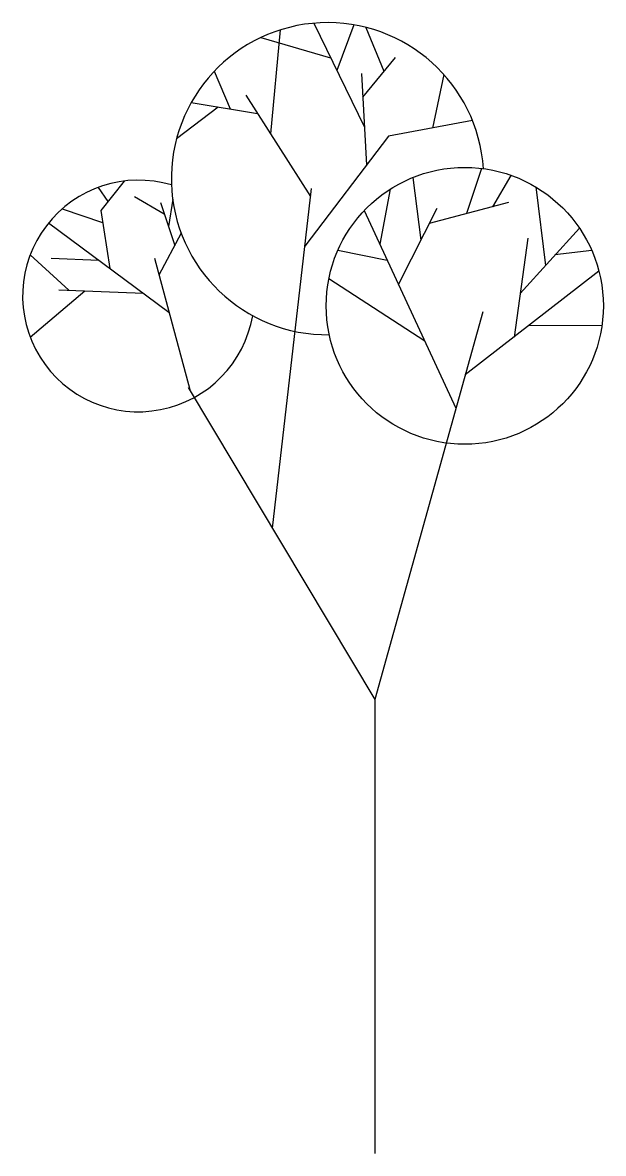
# Model space of a CAD drawing. Header units: metres. Extents: x -0.62 to 0.4, y 0 to 2.
import ezdxf

# ---------------------------------------------------------------- set-up
doc = ezdxf.new("R2010")
doc.units = ezdxf.units.M
doc.layers.add('Ceco.NEt 21', color=7, linetype='Continuous')

msp = doc.modelspace()

# ---------------------------------------------------------------- linework, layer by layer
at = {"layer": 'Ceco.NEt 21'}
for p, q in [((-0.1674, 1.9889), (-0.1844, 1.8051)), ((-0.108, 2.0008), (-0.0184, 1.817)), ((-0.0369, 1.998), (-0.0671, 1.9169)), ((-0.016, 1.9935), (0.0162, 1.9159)), ((-0.2016, 1.9754), (-0.0781, 1.9394)), ((0.0362, 1.9403), (-0.0214, 1.8699)), ((-0.284, 1.9158), (-0.2559, 1.8494)), ((-0.0237, 1.9121), (-0.0146, 1.7496)), ((0.122, 1.9103), (0.102, 1.8152)), ((-0.2279, 1.8734), (-0.1134, 1.6938)), ((-0.3505, 1.7969), (-0.277, 1.8529)), ((-0.3245, 1.8607), (-0.2075, 1.8413)), ((0.173, 1.8284), (0.0241, 1.8007)), ((0.0241, 1.8007), (-0.1235, 1.6062)), ((0.1887, 1.7438), (0.1625, 1.6637)), ((0.0674, 1.7277), (0.0815, 1.6167)), ((0.2086, 1.6759), (0.2415, 1.7314)), ((-0.4895, 1.7101), (-0.4721, 1.6852)), ((-0.443, 1.7215), (-0.4848, 1.6693)), ((-0.1808, 1.1066), (-0.1118, 1.708)), ((0.0272, 1.7069), (0.0089, 1.6099)), ((0.2848, 1.711), (0.3021, 1.5722)), ((-0.4249, 1.694), (-0.3725, 1.6634)), ((-0.3791, 1.6834), (-0.3539, 1.6073)), ((-0.3574, 1.6891), (-0.3651, 1.6412)), ((0.2368, 1.6834), (0.0965, 1.6462)), ((-0.5529, 1.6723), (-0.4815, 1.6482)), ((-0.4848, 1.6693), (-0.4685, 1.5668)), ((-0.0186, 1.6691), (0.1435, 1.3195)), ((0.1101, 1.6729), (0.0418, 1.5388)), ((-0.5769, 1.6474), (-0.3642, 1.4892)), ((-0.3423, 1.6289), (-0.3818, 1.5551)), ((0.362, 1.6383), (0.2572, 1.5226)), ((0.2707, 1.6203), (0.2465, 1.4453)), ((-0.6095, 1.5909), (-0.5412, 1.528)), ((-0.5727, 1.5849), (-0.4882, 1.5815)), ((-0.3898, 1.5849), (-0.3274, 1.3521)), ((-0.0652, 1.5988), (0.0221, 1.5814)), ((0.384, 1.5983), (0.3188, 1.5906)), ((0.3966, 1.5617), (0.1598, 1.3781)), ((-0.081, 1.5488), (0.0884, 1.4385)), ((-0.6096, 1.4453), (-0.513, 1.5268)), ((-0.5587, 1.5286), (-0.4092, 1.5227)), ((0.191, 1.4899), (0, 0.8038)), ((0.4019, 1.4652), (0.2725, 1.4655)), ((-0.3299, 1.3562), (0, 0.8038)), ((0, 0.8038), (0, 0))]:
    msp.add_line(p, q, dxfattribs=at)
msp.add_circle((0.1593, 1.5005), 0.2451, dxfattribs=at)
for centre, radius, start, end in [((-0.0835, 1.7256), 0.2763, 3.6827, 270.6363), ((-0.4179, 1.518), 0.205, 73.4723, 350.1889)]:
    msp.add_arc(centre, radius, start, end, dxfattribs=at)

doc.saveas('drawing.dxf')
